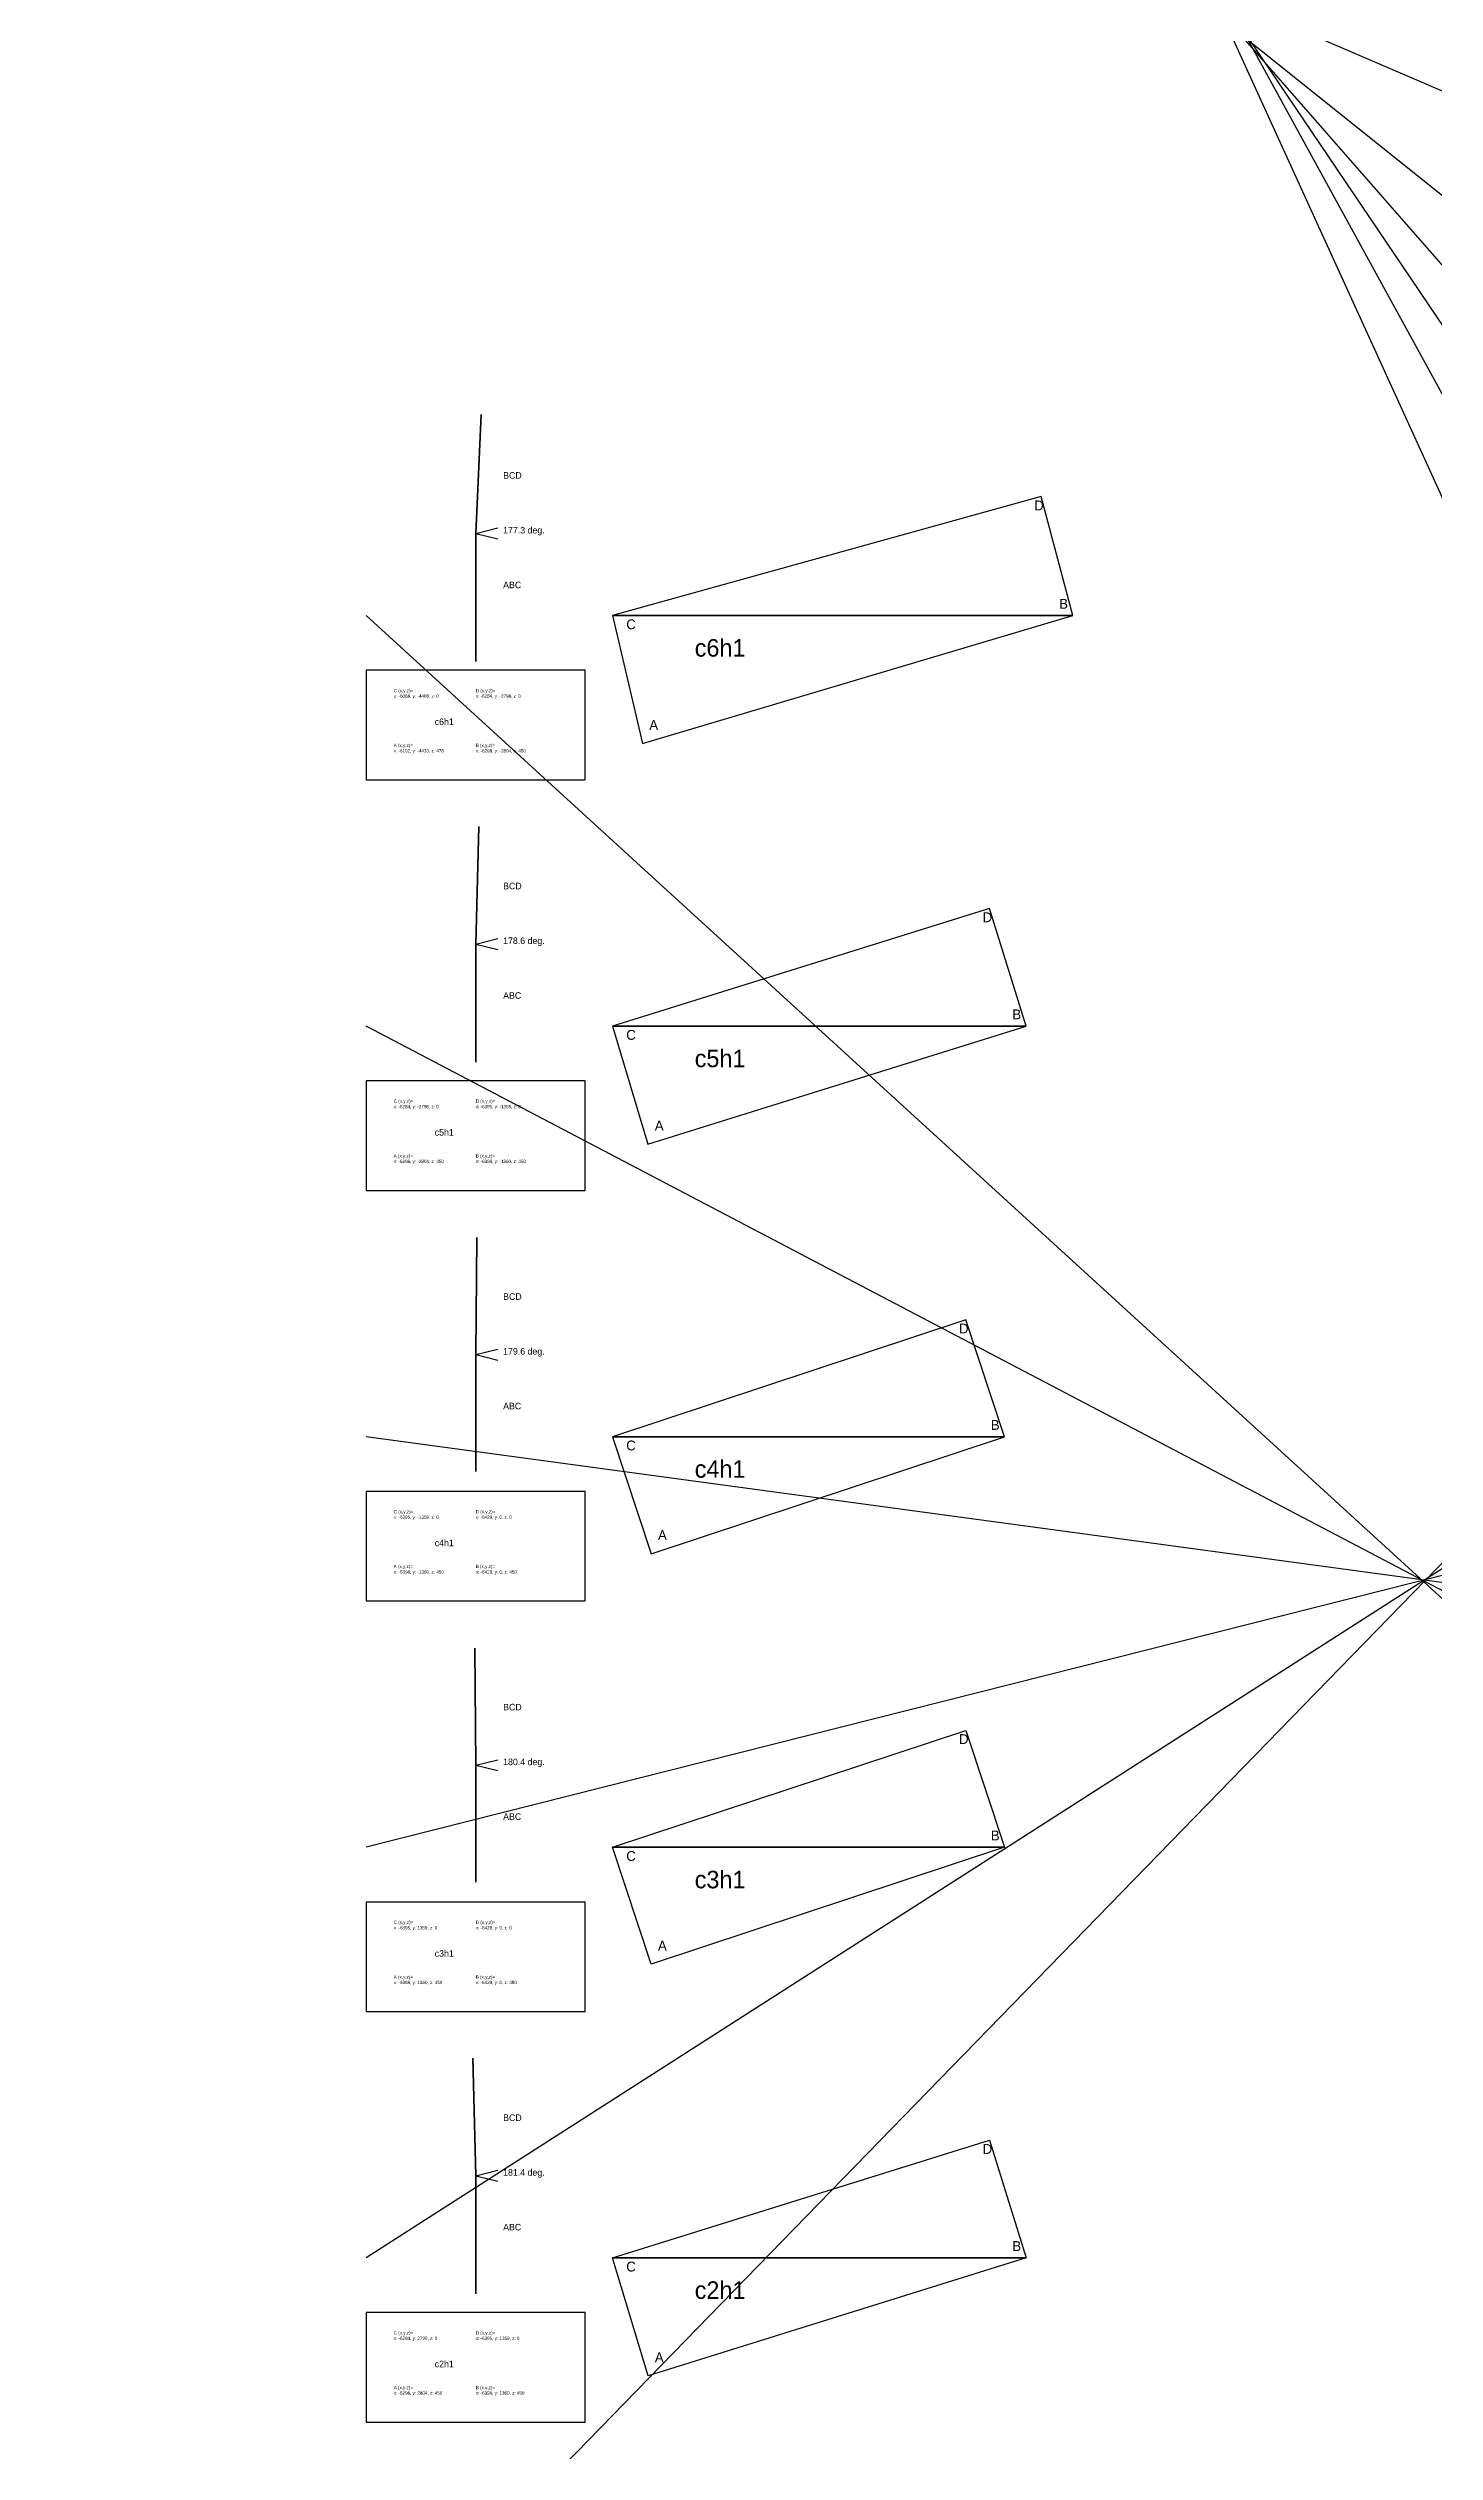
# Model space of a CAD drawing. Extents: x -14946 to 15402, y -21157 to 21439.
# Drawn here: x -14946 to -9878, y -3391 to 5392 of the extents above; entities that cross this region are included whole.
import ezdxf

# ---------------------------------------------------------------- set-up
doc = ezdxf.new("R2010")
doc.units = 0
doc.header["$MEASUREMENT"] = 0
for name, color, linetype in [('08-connection.bottomRing', 7, 'CONTINUOUS'), ('08-connection.topRing', 7, 'CONTINUOUS'), ('08-text.bottomRing', 7, 'CONTINUOUS'), ('41_RING_BOTTOM_PLINE', 1, 'CONTINUOUS')]:
    doc.layers.add(name, color=color, linetype=linetype)

msp = doc.modelspace()

# ---------------------------------------------------------------- linework, layer by layer
at = {"layer": '08-connection.bottomRing', "linetype": 'Continuous'}
for p, q in [((-6192.9, 3615.5, 240.1), (-13782.7, -4181.4)), ((-6192.8, -3615.5, 239.1), (-13782.7, 3318.6)), ((-6346.3, 2081.6, 225), (-13782.7, -2681.4)), ((-6346.4, -2081.6, 225), (-13782.7, 1818.6)), ((-6413.7, 680, 225), (-13782.7, -1181.4)), ((-6413.7, -680, 225), (-13782.7, 318.6))]:
    msp.add_line(p, q, dxfattribs=at)
at = {"layer": '08-connection.topRing', "linetype": 'Continuous'}
for p, q in [((-6425.6, -3765, 4955.8), (-14945.8, 14928.2)), ((-6430.7, -2115.3, 5040.7), (-14945.8, 13428.2)), ((-6431.3, -683.7, 5043.2), (-14945.8, 11928.2)), ((-6428.2, 683.1, 5023.3), (-14945.8, 10428.2)), ((-6424.9, 2112.5, 4989.2), (-14945.8, 8928.2)), ((-6413.3, 3755, 4894.5), (-14945.8, 7428.2))]:
    msp.add_line(p, q, dxfattribs=at)
at = {"layer": '08-text.bottomRing', "linetype": 'Continuous'}
for p, q in [((-13382.7, 3618.6), (-13302.7, 3638.6)), ((-13382.7, 3618.6), (-13302.7, 3598.6)), ((-13382.7, 2118.6), (-13302.7, 2138.6)), ((-13382.7, 2118.6), (-13302.7, 2098.6)), ((-13382.7, 618.6), (-13302.7, 638.6)), ((-13382.7, 618.6), (-13302.7, 598.6)), ((-13382.7, -881.4), (-13302.7, -861.4)), ((-13382.7, -881.4), (-13302.7, -901.4)), ((-13382.7, -2381.4), (-13302.7, -2361.4)), ((-13382.7, -2381.4), (-13302.7, -2401.4))]:
    msp.add_line(p, q, dxfattribs=at)
for points in [[(-13782.7, 2718.6), (-12982.7, 2718.6), (-12982.7, 3118.6), (-13782.7, 3118.6)], [(-13782.7, 1218.6), (-12982.7, 1218.6), (-12982.7, 1618.6), (-13782.7, 1618.6)], [(-13782.7, -281.4), (-12982.7, -281.4), (-12982.7, 118.6), (-13782.7, 118.6)], [(-13782.7, -1781.4), (-12982.7, -1781.4), (-12982.7, -1381.4), (-13782.7, -1381.4)], [(-13782.7, -3281.4), (-12982.7, -3281.4), (-12982.7, -2881.4), (-13782.7, -2881.4)]]:
    msp.add_lwpolyline(points, close=True, dxfattribs=at)
at = {"layer": '41_RING_BOTTOM_PLINE', "color": 4, "extrusion": (-0.998917, 0.046538, -1.91513e-15), "elevation": 13536.6}
msp.add_lwpolyline([(-2991.9, 0), (-2991.9, -1682.2), (-3426.8, -1565.7), (-2991.9, 0)], dxfattribs=at)
at = {"layer": '41_RING_BOTTOM_PLINE', "color": 4, "extrusion": (1.83187e-15, -3.27516e-15, -1)}
msp.add_lwpolyline([(12882.7, 3318.6), (11200.5, 3318.6), (11317, 3753.6), (12882.7, 3318.6)], dxfattribs=at)
at = {"layer": '41_RING_BOTTOM_PLINE', "extrusion": (-1, -4.03516e-15, -1.88738e-15), "elevation": 13382.7}
msp.add_lwpolyline([(-3618.6, 0), (-3151.1, -109.1), (-3618.6, -1682.2), (-3618.6, 0)], dxfattribs=at)
at = {"layer": '41_RING_BOTTOM_PLINE', "extrusion": (1.83187e-15, -4.29518e-15, -1)}
msp.add_lwpolyline([(12882.7, 3318.6), (12773.6, 2851.1), (11200.5, 3318.6), (12882.7, 3318.6)], dxfattribs=at)
at = {"layer": '41_RING_BOTTOM_PLINE', "color": 4, "extrusion": (-0.999688, 0.024997, -5.55112e-17), "elevation": 13431.4}
msp.add_lwpolyline([(-1783.4, 0), (-1783.4, -1511), (-2213.1, -1377.3), (-1783.4, 0)], dxfattribs=at)
at = {"layer": '41_RING_BOTTOM_PLINE', "color": 4, "extrusion": (0, -6.38725e-15, -1)}
msp.add_lwpolyline([(12882.7, 1818.6), (11371.7, 1818.6), (11505.3, 2248.3), (12882.7, 1818.6)], dxfattribs=at)
at = {"layer": '41_RING_BOTTOM_PLINE', "extrusion": (-1, -3.5876e-15, 1.38778e-17), "elevation": 13382.7}
msp.add_lwpolyline([(-2118.6, 0), (-1687.3, -129.3), (-2118.6, -1511), (-2118.6, 0)], dxfattribs=at)
at = {"layer": '41_RING_BOTTOM_PLINE', "extrusion": (-2.77556e-17, -3.85109e-15, -1)}
msp.add_lwpolyline([(12882.7, 1818.6), (12753.4, 1387.3), (11371.7, 1818.6), (12882.7, 1818.6)], dxfattribs=at)
at = {"layer": '41_RING_BOTTOM_PLINE', "color": 4, "extrusion": (-0.999972, 0.007508, -4.61284e-13), "elevation": 13386.9}
msp.add_lwpolyline([(-518.1, 0), (-518.1, -1432.3), (-945.3, -1290.9), (-518.1, 0)], dxfattribs=at)
at = {"layer": '41_RING_BOTTOM_PLINE', "color": 4, "extrusion": (4.60878e-13, -1.39729e-12, -1), "elevation": 0}
msp.add_lwpolyline([(12882.7, 318.6), (11450.4, 318.6), (11591.8, 745.8), (12882.7, 318.6)], dxfattribs=at)
at = {"layer": '41_RING_BOTTOM_PLINE', "extrusion": (-1, -1.20563e-10, 3.65942e-10), "elevation": 13382.7}
msp.add_lwpolyline([(-191.2, -140.8), (-618.6, -1432.3), (-618.6, 0), (-191.2, -140.8)], dxfattribs=at)
at = {"layer": '41_RING_BOTTOM_PLINE', "extrusion": (-3.65942e-10, -1.20563e-10, -1), "elevation": 0}
msp.add_lwpolyline([(12741.8, -108.8), (11450.4, 318.6), (12882.7, 318.6), (12741.8, -108.8)], dxfattribs=at)
at = {"layer": '41_RING_BOTTOM_PLINE', "color": 4, "extrusion": (-0.99997, -0.007683, 3.66375e-10), "elevation": 13389}
msp.add_lwpolyline([(351.3, -1290.9), (778.6, -1432.3), (778.6, 0), (351.3, -1290.9)], dxfattribs=at)
at = {"layer": '41_RING_BOTTOM_PLINE', "color": 4, "extrusion": (-3.66375e-10, 1.10704e-09, -1), "elevation": 0}
msp.add_lwpolyline([(11591.8, -754.2), (11450.4, -1181.4), (12882.7, -1181.4), (11591.8, -754.2)], dxfattribs=at)
at = {"layer": '41_RING_BOTTOM_PLINE', "extrusion": (-1, 4.8247e-18, 0), "elevation": 13382.7}
msp.add_lwpolyline([(881.4, -1432.3), (1308.8, -140.8), (881.4, 0), (881.4, -1432.3)], dxfattribs=at)
at = {"layer": '41_RING_BOTTOM_PLINE', "extrusion": (-6.93889e-18, 1.02349e-16, -1)}
msp.add_lwpolyline([(11450.4, -1181.4), (12741.9, -1608.8), (12882.7, -1181.4), (11450.4, -1181.4)], dxfattribs=at)
at = {"layer": '41_RING_BOTTOM_PLINE', "color": 4, "extrusion": (-0.999696, -0.024668, -1.65146e-15), "elevation": 13437.3}
msp.add_lwpolyline([(2050.6, -1511), (2050.6, 0), (1620.8, -1377.4), (2050.6, -1511)], dxfattribs=at)
at = {"layer": '41_RING_BOTTOM_PLINE', "color": 4, "extrusion": (1.26288e-15, 2.47025e-15, -1)}
msp.add_lwpolyline([(11371.7, -2681.4), (12882.7, -2681.4), (11505.3, -2251.7), (11371.7, -2681.4)], dxfattribs=at)
at = {"layer": '41_RING_BOTTOM_PLINE', "extrusion": (-1, -3.8773e-15, -1.59595e-15), "elevation": 13382.7}
msp.add_lwpolyline([(2381.4, -1511), (2812.8, -129.3), (2381.4, 0), (2381.4, -1511)], dxfattribs=at)
at = {"layer": '41_RING_BOTTOM_PLINE', "extrusion": (1.22125e-15, -3.83374e-15, -1)}
msp.add_lwpolyline([(11371.7, -2681.4), (12753.3, -3112.8), (12882.7, -2681.4), (11371.7, -2681.4)], dxfattribs=at)

# ---------------------------------------------------------------- texts
at = {"layer": '08-text.bottomRing', "linetype": 'Continuous'}
for s, height, p in [('BCD', 24, (-13282.7, 3818.6)), ('D', 36, (-11342, 3703.1, 20.2)), ('177.3 deg.', 24, (-13282.7, 3618.6)), ('ABC', 24, (-13282.7, 3418.6)), ('B', 36, (-11250.5, 3343.6)), ('C', 36, (-12832.7, 3268.6)), ('c6h1', 64, (-12582.7, 3168.6)), ('x: -6068, y: -4408, z: 0', 12, (-13682.7, 3018.6)), ('C (x,y,z)=', 12, (-13682.7, 3038.6)), ('x: -6284, y: -2798, z: 0', 12, (-13382.7, 3018.6)), ('D (x,y,z)=', 12, (-13382.7, 3038.6)), ('c6h1', 24, (-13532.7, 2918.6)), ('A', 36, (-12748.6, 2901.1)), ('A (x,y,z)=', 12, (-13682.7, 2838.6)), ('x: -6102, y: -4433, z: 478', 12, (-13682.7, 2818.6)), ('x: -6298, y: -2804, z: 450', 12, (-13382.7, 2818.6)), ('B (x,y,z)=', 12, (-13382.7, 2838.6)), ('BCD', 24, (-13282.7, 2318.6)), ('D', 36, (-11530.3, 2198.2, 10.7)), ('178.6 deg.', 24, (-13282.7, 2118.6)), ('ABC', 24, (-13282.7, 1918.6)), ('B', 36, (-11421.7, 1843.6)), ('C', 36, (-12832.7, 1768.6)), ('c5h1', 64, (-12582.7, 1668.6)), ('x: -6284, y: -2798, z: 0', 12, (-13682.7, 1518.6)), ('C (x,y,z)=', 12, (-13682.7, 1538.6)), ('x: -6395, y: -1359, z: 0', 12, (-13382.7, 1518.6)), ('D (x,y,z)=', 12, (-13382.7, 1538.6)), ('c5h1', 24, (-13532.7, 1418.6)), ('A', 36, (-12728.4, 1437.3)), ('A (x,y,z)=', 12, (-13682.7, 1338.6)), ('x: -6298, y: -2804, z: 450', 12, (-13682.7, 1318.6)), ('x: -6398, y: -1360, z: 450', 12, (-13382.7, 1318.6)), ('B (x,y,z)=', 12, (-13382.7, 1338.6)), ('BCD', 24, (-13282.7, 818.6)), ('D', 36, (-11616.8, 695.8, 3.2)), ('179.6 deg.', 24, (-13282.7, 618.6)), ('ABC', 24, (-13282.7, 418.6)), ('B', 36, (-11500.4, 343.6)), ('C', 36, (-12832.7, 268.6)), ('c4h1', 64, (-12582.7, 168.6)), ('x: -6395, y: -1359, z: 0', 12, (-13682.7, 18.6)), ('C (x,y,z)=', 12, (-13682.7, 38.6)), ('x: -6429, y: 0, z: 0', 12, (-13382.7, 18.6)), ('D (x,y,z)=', 12, (-13382.7, 38.6)), ('c4h1', 24, (-13532.7, -81.4)), ('A', 36, (-12716.8, -58.8)), ('A (x,y,z)=', 12, (-13682.7, -161.4)), ('x: -6398, y: -1360, z: 450', 12, (-13682.7, -181.4)), ('x: -6429, y: 0, z: 450', 12, (-13382.7, -181.4)), ('B (x,y,z)=', 12, (-13382.7, -161.4)), ('BCD', 24, (-13282.7, -681.4)), ('D', 36, (-11616.8, -804.2, -3.3)), ('180.4 deg.', 24, (-13282.7, -881.4)), ('ABC', 24, (-13282.7, -1081.4)), ('B', 36, (-11500.4, -1156.4)), ('C', 36, (-12832.7, -1231.4)), ('c3h1', 64, (-12582.7, -1331.4)), ('x: -6395, y: 1359, z: 0', 12, (-13682.7, -1481.4)), ('C (x,y,z)=', 12, (-13682.7, -1461.4)), ('x: -6429, y: 0, z: 0', 12, (-13382.7, -1481.4)), ('D (x,y,z)=', 12, (-13382.7, -1461.4)), ('c3h1', 24, (-13532.7, -1581.4)), ('A', 36, (-12716.9, -1558.8)), ('A (x,y,z)=', 12, (-13682.7, -1661.4)), ('B (x,y,z)=', 12, (-13382.7, -1661.4)), ('x: -6398, y: 1360, z: 450', 12, (-13682.7, -1681.4)), ('x: -6429, y: 0, z: 450', 12, (-13382.7, -1681.4)), ('BCD', 24, (-13282.7, -2181.4)), ('D', 36, (-11530.3, -2301.8, -10.6)), ('181.4 deg.', 24, (-13282.7, -2381.4)), ('ABC', 24, (-13282.7, -2581.4)), ('B', 36, (-11421.7, -2656.4)), ('C', 36, (-12832.7, -2731.4)), ('c2h1', 64, (-12582.7, -2831.4)), ('x: -6284, y: 2798, z: 0', 12, (-13682.7, -2981.4)), ('C (x,y,z)=', 12, (-13682.7, -2961.4)), ('x: -6395, y: 1359, z: 0', 12, (-13382.7, -2981.4)), ('D (x,y,z)=', 12, (-13382.7, -2961.4)), ('c2h1', 24, (-13532.7, -3081.4)), ('A', 36, (-12728.3, -3062.8)), ('A (x,y,z)=', 12, (-13682.7, -3161.4)), ('B (x,y,z)=', 12, (-13382.7, -3161.4)), ('x: -6298, y: 2804, z: 450', 12, (-13682.7, -3181.4)), ('x: -6398, y: 1360, z: 450', 12, (-13382.7, -3181.4))]:
    msp.add_text(s, height=height, dxfattribs=at).set_placement(p)

doc.saveas('drawing.dxf')
